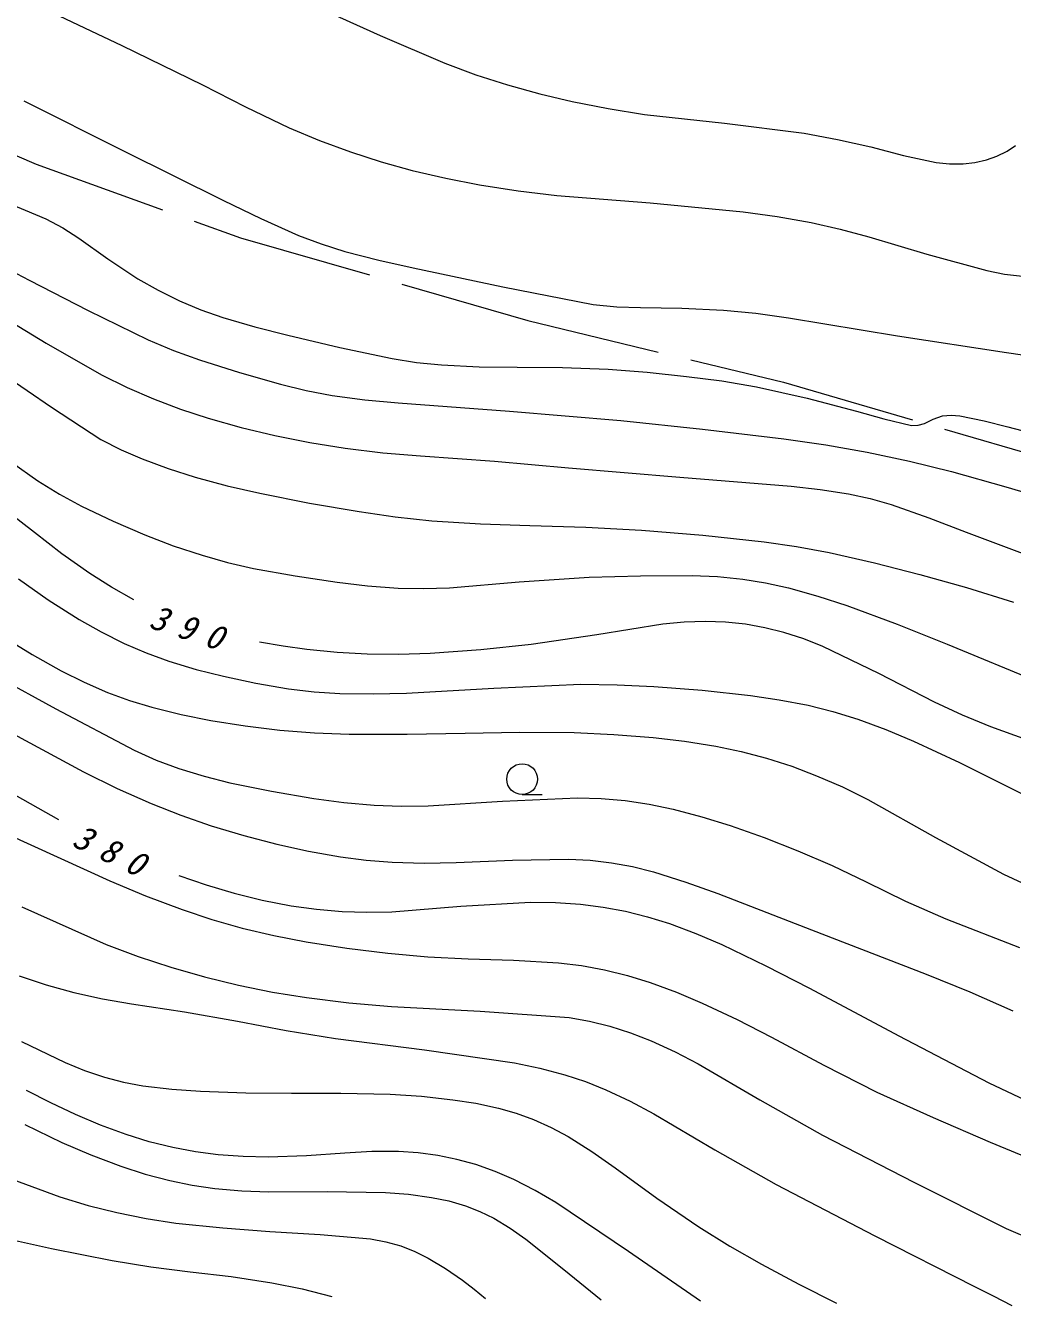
# Model space of a CAD drawing. Units: millimetres, scale not verified. Extents: x 54896 to 694896, y 2341 to 362341.
# Drawn here: x 173564 to 217666, y 215139 to 272349 of the extents above; entities that cross this region are included whole.
import ezdxf

# ---------------------------------------------------------------- set-up
doc = ezdxf.new("R2010")
doc.units = ezdxf.units.MM
doc.header["$LTSCALE"] = 1000
doc.linetypes.add('DASHED', pattern=[7.5, 6, -1.5])
doc.layers.add('S-SUV', color=7, linetype='Continuous', lineweight=13)
doc.styles.add('ＭＳ ゴシック', font='')
doc.styles.get('ＭＳ ゴシック').set_extended_font_data('MS Gothic')

msp = doc.modelspace()

# ---------------------------------------------------------------- linework, layer by layer
at = {"layer": 'S-SUV'}
for p, q in [((174249, 273168), (177865, 271461)), ((186539, 273200), (189406, 271905)), ((189406, 271905), (192296, 270666)), ((177865, 271461), (181466, 269696)), ((192296, 270666), (193686, 270154)), ((193686, 270154), (195105, 269695)), ((181466, 269696), (183387, 268715)), ((195105, 269695), (196543, 269294)), ((173484, 268993), (177940, 266757)), ((196543, 269294), (197994, 268951)), ((197994, 268951), (199603, 268636)), ((183387, 268715), (185344, 267783)), ((199603, 268636), (201222, 268381)), ((201222, 268381), (204802, 267989)), ((185344, 267783), (186702, 267217)), ((204802, 267989), (208363, 267538)), ((186702, 267217), (188083, 266707)), ((208363, 267538), (209845, 267264)), ((209845, 267264), (211339, 266925)), ((177940, 266757), (182409, 264527)), ((188083, 266707), (189456, 266263)), ((211339, 266925), (212803, 266548)), ((216978, 266516), (217431, 266742)), ((217431, 266742), (217808, 266994)), ((189456, 266263), (190844, 265877)), ((212803, 266548), (214262, 266233)), ((214262, 266233), (214858, 266171)), ((214858, 266171), (215461, 266169)), ((215461, 266169), (215983, 266228)), ((215983, 266228), (216509, 266349)), ((216509, 266349), (216978, 266516)), ((190844, 265877), (192343, 265525)), ((192343, 265525), (193854, 265231)), ((193854, 265231), (195574, 264965)), ((195574, 264965), (197303, 264757)), ((172442, 264559), (174473, 263711)), ((182409, 264527), (184075, 263720)), ((197303, 264757), (201476, 264420)), ((201476, 264420), (205632, 264024)), ((205632, 264024), (207155, 263813)), ((207155, 263813), (208670, 263542)), ((174473, 263711), (175226, 263305)), ((175226, 263305), (175948, 262846)), ((184075, 263720), (185763, 262969)), ((208670, 263542), (209968, 263251)), ((209968, 263251), (211253, 262900)), ((175948, 262846), (177241, 261918)), ((185763, 262969), (186781, 262586)), ((211253, 262900), (213835, 262132)), ((186781, 262586), (187828, 262256)), ((187828, 262256), (189349, 261862)), ((213835, 262132), (216517, 261399)), ((171944, 261907), (173719, 260972)), ((177241, 261918), (178578, 261033)), ((189349, 261862), (190882, 261527)), ((190882, 261527), (194894, 260673)), ((173719, 260972), (176367, 259609)), ((178578, 261033), (179492, 260516)), ((216517, 261399), (217314, 261243)), ((217314, 261243), (218124, 261145)), ((179492, 260516), (180442, 260048)), ((194894, 260673), (198931, 259874)), ((180442, 260048), (181398, 259645)), ((198931, 259874), (199983, 259779)), ((199983, 259779), (201050, 259744)), ((201050, 259744), (202899, 259720)), ((172058, 259619), (174491, 258156)), ((176367, 259609), (179041, 258300)), ((181398, 259645), (182373, 259298)), ((182373, 259298), (183810, 258881)), ((202899, 259720), (204755, 259635)), ((204755, 259635), (206204, 259492)), ((206204, 259492), (207657, 259288)), ((207657, 259288), (212526, 258483)), ((183810, 258881), (185278, 258518)), ((174491, 258156), (176960, 256741)), ((179041, 258300), (180173, 257825)), ((185278, 258518), (187612, 257960)), ((212526, 258483), (217400, 257737)), ((180173, 257825), (181336, 257401)), ((187612, 257960), (189948, 257463)), ((189948, 257463), (191039, 257293)), ((217400, 257737), (219131, 257484)), ((181336, 257401), (183130, 256836)), ((191039, 257293), (192148, 257181)), ((192148, 257181), (193832, 257099)), ((193832, 257099), (195532, 257077)), ((195532, 257077), (197565, 257063)), ((197565, 257063), (199595, 256989)), ((199595, 256989), (201349, 256858)), ((172542, 256778), (174720, 255285)), ((176960, 256741), (178107, 256177)), ((183130, 256836), (184949, 256326)), ((184949, 256326), (186101, 256042)), ((201349, 256858), (203107, 256666)), ((203107, 256666), (204675, 256467)), ((204675, 256467), (206233, 256208)), ((178107, 256177), (179279, 255667)), ((186101, 256042), (187265, 255818)), ((187265, 255818), (188730, 255625)), ((206233, 256208), (208489, 255689)), ((174720, 255285), (176922, 253847)), ((179279, 255667), (180483, 255208)), ((180483, 255208), (181717, 254802)), ((188730, 255625), (190214, 255491)), ((190214, 255491), (195191, 255113)), ((208489, 255689), (210702, 255118)), ((181717, 254802), (183199, 254388)), ((195191, 255113), (200167, 254691)), ((200167, 254691), (203813, 254315)), ((210702, 255118), (211914, 254766)), ((211914, 254766), (213161, 254468)), ((213731, 254556), (214131, 254760)), ((214131, 254760), (214549, 254905)), ((214549, 254905), (214924, 254934)), ((214924, 254934), (215311, 254903)), ((215311, 254903), (216411, 254685)), ((216411, 254685), (217468, 254414)), ((183199, 254388), (184698, 254031)), ((184698, 254031), (186265, 253713)), ((203813, 254315), (207454, 253878)), ((213161, 254468), (213452, 254482)), ((213452, 254482), (213731, 254556)), ((217468, 254414), (218720, 254078)), ((176922, 253847), (177832, 253391)), ((186265, 253713), (187851, 253452)), ((187851, 253452), (189526, 253258)), ((207454, 253878), (209322, 253606)), ((209322, 253606), (211183, 253274)), ((177832, 253391), (178768, 252988)), ((178768, 252988), (179938, 252552)), ((189526, 253258), (191208, 253123)), ((191208, 253123), (194517, 252884)), ((194517, 252884), (197832, 252583)), ((211183, 253274), (213071, 252873)), ((213071, 252873), (214945, 252414)), ((172931, 252831), (174110, 251992)), ((179938, 252552), (181137, 252169)), ((197832, 252583), (202798, 252160)), ((214945, 252414), (217378, 251738)), ((174110, 251992), (175073, 251404)), ((181137, 252169), (182573, 251777)), ((182573, 251777), (184035, 251441)), ((202798, 252160), (207783, 251755)), ((207783, 251755), (209068, 251618)), ((217378, 251738), (219807, 251001)), ((175073, 251404), (176069, 250867)), ((184035, 251441), (186250, 251002)), ((209068, 251618), (210340, 251422)), ((210340, 251422), (211303, 251211)), ((211303, 251211), (212250, 250942)), ((173961, 249683), (172631, 250714)), ((176069, 250867), (177472, 250195)), ((186250, 251002), (188476, 250622)), ((188476, 250622), (190087, 250390)), ((212250, 250942), (213928, 250352)), ((177472, 250195), (178897, 249579)), ((190087, 250390), (191714, 250218)), ((191714, 250218), (193898, 250082)), ((193898, 250082), (196096, 250005)), ((213928, 250352), (215599, 249702)), ((175188, 248742), (173961, 249683)), ((178897, 249579), (180159, 249097)), ((196096, 250005), (198596, 249929)), ((198596, 249929), (201088, 249792)), ((201088, 249792), (203824, 249566)), ((203824, 249566), (206568, 249279)), ((215599, 249702), (220270, 247952)), ((180159, 249097), (181450, 248669)), ((206568, 249279), (208022, 249070)), ((208022, 249070), (209474, 248799)), ((176439, 247858), (175188, 248742)), ((181450, 248669), (182584, 248349)), ((182584, 248349), (183743, 248084)), ((209474, 248799), (211500, 248339)), ((211500, 248339), (213523, 247817)), ((177408, 247241), (176439, 247858)), ((183743, 248084), (185612, 247749)), ((185612, 247749), (187495, 247473)), ((198745, 247687), (201045, 247759)), ((201045, 247759), (203351, 247771)), ((203351, 247771), (204480, 247720)), ((204480, 247720), (205612, 247609)), ((213523, 247817), (215620, 247226)), ((173241, 247614), (174579, 246685)), ((178398, 246682), (177408, 247241)), ((187495, 247473), (188846, 247305)), ((188846, 247305), (190208, 247197)), ((190208, 247197), (191353, 247180)), ((191353, 247180), (192510, 247222)), ((192510, 247222), (195623, 247484)), ((195623, 247484), (198745, 247687)), ((205612, 247609), (206637, 247442)), ((206637, 247442), (207661, 247213)), ((207661, 247213), (208964, 246849)), ((215620, 247226), (217709, 246574)), ((174579, 246685), (175951, 245806)), ((208964, 246849), (210261, 246424)), ((210261, 246424), (212512, 245588)), ((175951, 245806), (176945, 245245)), ((202039, 245599), (199100, 245108)), ((202995, 245687), (202039, 245599)), ((203947, 245715), (202995, 245687)), ((204851, 245679), (203947, 245715)), ((205742, 245585), (204851, 245679)), ((206602, 245435), (205742, 245585)), ((207447, 245226), (206602, 245435)), ((212512, 245588), (214747, 244693)), ((172574, 245027), (173851, 244241)), ((176945, 245245), (177976, 244732)), ((199100, 245108), (196154, 244676)), ((208339, 244939), (207447, 245226)), ((209200, 244599), (208339, 244939)), ((177976, 244732), (178958, 244307)), ((178958, 244307), (179970, 243936)), ((185072, 244602), (184017, 244789)), ((186134, 244454), (185072, 244602)), ((187487, 244320), (186134, 244454)), ((188834, 244246), (187487, 244320)), ((193910, 244450), (191650, 244284)), ((196154, 244676), (193910, 244450)), ((211701, 243380), (209200, 244599)), ((214747, 244693), (219358, 242793)), ((173851, 244241), (175160, 243506)), ((179970, 243936), (181184, 243569)), ((190242, 244235), (188834, 244246)), ((191650, 244284), (190242, 244235)), ((171457, 243702), (174915, 241806)), ((175160, 243506), (176178, 242994)), ((181184, 243569), (182416, 243260)), ((182416, 243260), (183857, 242953)), ((214182, 242105), (211701, 243380)), ((176178, 242994), (177229, 242532)), ((183857, 242953), (185315, 242704)), ((185315, 242704), (186455, 242571)), ((186455, 242571), (187611, 242497)), ((190590, 242506), (194485, 242735)), ((194485, 242735), (198383, 242904)), ((198383, 242904), (200008, 242887)), ((200008, 242887), (201643, 242808)), ((201643, 242808), (203797, 242637)), ((203797, 242637), (205960, 242404)), ((177229, 242532), (178204, 242176)), ((178204, 242176), (179209, 241874)), ((187611, 242497), (189100, 242471)), ((189100, 242471), (190590, 242506)), ((205960, 242404), (207247, 242215)), ((207247, 242215), (208532, 241964)), ((215430, 241523), (214182, 242105)), ((174915, 241806), (178417, 239954)), ((179209, 241874), (180522, 241553)), ((180522, 241553), (181849, 241290)), ((208532, 241964), (209646, 241682)), ((209646, 241682), (210754, 241339)), ((216699, 240997), (215430, 241523)), ((172457, 240985), (176153, 238989)), ((181849, 241290), (183382, 241045)), ((183382, 241045), (184930, 240858)), ((184930, 240858), (186474, 240740)), ((210754, 241339), (212014, 240881)), ((212014, 240881), (213253, 240366)), ((218318, 240420), (216699, 240997)), ((186474, 240740), (188032, 240681)), ((188032, 240681), (190620, 240673)), ((190620, 240673), (193216, 240726)), ((193216, 240726), (195642, 240765)), ((195642, 240765), (198080, 240744)), ((198080, 240744), (199847, 240664)), ((199847, 240664), (201613, 240524)), ((201613, 240524), (203014, 240362)), ((203014, 240362), (204407, 240140)), ((213253, 240366), (215297, 239410)), ((178417, 239954), (179402, 239519)), ((204407, 240140), (205541, 239903)), ((205541, 239903), (206670, 239604)), ((179402, 239519), (180418, 239136)), ((206670, 239604), (207802, 239240)), ((207802, 239240), (208915, 238819)), ((215297, 239410), (217324, 238395)), ((176153, 238989), (177651, 238253)), ((180418, 239136), (181542, 238790)), ((181542, 238790), (182686, 238501)), ((208915, 238819), (210070, 238315)), ((172852, 238095), (175042, 236862)), ((177651, 238253), (179183, 237568)), ((182686, 238501), (184554, 238120)), ((184554, 238120), (186445, 237797)), ((210070, 238315), (211200, 237757)), ((217324, 238395), (220202, 236955)), ((179183, 237568), (180503, 237048)), ((186445, 237797), (187785, 237618)), ((187785, 237618), (189138, 237498)), ((189138, 237498), (190343, 237456)), ((190343, 237456), (191560, 237474)), ((191560, 237474), (194884, 237684)), ((194884, 237684), (198224, 237835)), ((195756, 237976), (196652, 237976)), ((198224, 237835), (199291, 237801)), ((199291, 237801), (200354, 237707)), ((200354, 237707), (201431, 237545)), ((201431, 237545), (202509, 237321)), ((211200, 237757), (214225, 236060)), ((180503, 237048), (181854, 236581)), ((202509, 237321), (203791, 236986)), ((203791, 236986), (205056, 236592)), ((181854, 236581), (183311, 236143)), ((205056, 236592), (206577, 236058)), ((172783, 236193), (177324, 234115)), ((183311, 236143), (184786, 235762)), ((184786, 235762), (186206, 235446)), ((206577, 236058), (208083, 235466)), ((214225, 236060), (217276, 234416)), ((186206, 235446), (187636, 235190)), ((187636, 235190), (188786, 235041)), ((208083, 235466), (209611, 234800)), ((188786, 235041), (189950, 234951)), ((189950, 234951), (191376, 234914)), ((191376, 234914), (192804, 234938)), ((192804, 234938), (195319, 235046)), ((195319, 235046), (197834, 235093)), ((197834, 235093), (198789, 235042)), ((198789, 235042), (199746, 234930)), ((199746, 234930), (200694, 234752)), ((200694, 234752), (201633, 234515)), ((209611, 234800), (211125, 234075)), ((177324, 234115), (178930, 233447)), ((180415, 234355), (181633, 233933)), ((201633, 234515), (203077, 234059)), ((203077, 234059), (204503, 233546)), ((211125, 234075), (212895, 233216)), ((217276, 234416), (219868, 233210)), ((178930, 233447), (180558, 232834)), ((181633, 233933), (182879, 233565)), ((182879, 233565), (184142, 233259)), ((204503, 233546), (209147, 231746)), ((173401, 232949), (177166, 231277)), ((184142, 233259), (185433, 233008)), ((185433, 233008), (186564, 232848)), ((186564, 232848), (187711, 232746)), ((189938, 232735), (193020, 232982)), ((193020, 232982), (196131, 233171)), ((196131, 233171), (197246, 233153)), ((197246, 233153), (198366, 233074)), ((198366, 233074), (199378, 232945)), ((199378, 232945), (200378, 232757)), ((212895, 233216), (214688, 232413)), ((180558, 232834), (181887, 232393)), ((181887, 232393), (183241, 232007)), ((187711, 232746), (188821, 232711)), ((188821, 232711), (189938, 232735)), ((200378, 232757), (201363, 232512)), ((201363, 232512), (202344, 232207)), ((214688, 232413), (217977, 231137)), ((183241, 232007), (184661, 231668)), ((202344, 232207), (203516, 231769)), ((203516, 231769), (204678, 231270)), ((209147, 231746), (213809, 229951)), ((177166, 231277), (178598, 230740)), ((184661, 231668), (186103, 231386)), ((186103, 231386), (187921, 231105)), ((204678, 231270), (206654, 230322)), ((178598, 230740), (180061, 230256)), ((187921, 231105), (189756, 230882)), ((189756, 230882), (191539, 230727)), ((191539, 230727), (193341, 230632)), ((193341, 230632), (195366, 230571)), ((195366, 230571), (197381, 230451)), ((180061, 230256), (181562, 229826)), ((197381, 230451), (198408, 230326)), ((198408, 230326), (199437, 230139)), ((199437, 230139), (200465, 229886)), ((206654, 230322), (208606, 229319)), ((173277, 229866), (174482, 229466)), ((174482, 229466), (175713, 229122)), ((181562, 229826), (183086, 229452)), ((183086, 229452), (184595, 229145)), ((200465, 229886), (201480, 229574)), ((201480, 229574), (202650, 229146)), ((213809, 229951), (215759, 229154)), ((175713, 229122), (176998, 228839)), ((184595, 229145), (186114, 228898)), ((186114, 228898), (188008, 228669)), ((202650, 229146), (203808, 228657)), ((208606, 229319), (212592, 227182)), ((215759, 229154), (217686, 228302)), ((176998, 228839), (178296, 228614)), ((178296, 228614), (180671, 228263)), ((188008, 228669), (189915, 228499)), ((189915, 228499), (193877, 228285)), ((193877, 228285), (197855, 228008)), ((203808, 228657), (205366, 227920)), ((180671, 228263), (183035, 227852)), ((183035, 227852), (185213, 227435)), ((197855, 228008), (198768, 227845)), ((198768, 227845), (199669, 227622)), ((205366, 227920), (206893, 227131)), ((185213, 227435), (187408, 227076)), ((199669, 227622), (200603, 227323)), ((200603, 227323), (201529, 226964)), ((206893, 227131), (209233, 225878)), ((212592, 227182), (216618, 225092)), ((173387, 226942), (175327, 225999)), ((187408, 227076), (191396, 226558)), ((191396, 226558), (195413, 225976)), ((201529, 226964), (202589, 226481)), ((175327, 225999), (176197, 225640)), ((202589, 226481), (203620, 225945)), ((176197, 225640), (177093, 225335)), ((195413, 225976), (196542, 225741)), ((196542, 225741), (197661, 225447)), ((197661, 225447), (198586, 225142)), ((203620, 225945), (206382, 224322)), ((209233, 225878), (211602, 224677)), ((177093, 225335), (177943, 225117)), ((177943, 225117), (178809, 224957)), ((178809, 224957), (180094, 224805)), ((198586, 225142), (199498, 224778)), ((216618, 225092), (218758, 224078)), ((174691, 224189), (173604, 224747)), ((180094, 224805), (181383, 224712)), ((181383, 224712), (183407, 224638)), ((183407, 224638), (185443, 224624)), ((185443, 224624), (187653, 224631)), ((187653, 224631), (189860, 224577)), ((189860, 224577), (191256, 224486)), ((191256, 224486), (192662, 224333)), ((192662, 224333), (193686, 224177)), ((199498, 224778), (200578, 224268)), ((200578, 224268), (201645, 223697)), ((206382, 224322), (209176, 222751)), ((211602, 224677), (214122, 223534)), ((175794, 223667), (174691, 224189)), ((193686, 224177), (194697, 223962)), ((194697, 223962), (195495, 223735)), ((195495, 223735), (196270, 223451)), ((201645, 223697), (204367, 222094)), ((173525, 223225), (175189, 222423)), ((176917, 223190), (175794, 223667)), ((178054, 222773), (176917, 223190)), ((196270, 223451), (197047, 223097)), ((214122, 223534), (216677, 222442)), ((179087, 222455), (178054, 222773)), ((197047, 223097), (197808, 222682)), ((197808, 222682), (198867, 222014)), ((209176, 222751), (213260, 220644)), ((175189, 222423), (176484, 221869)), ((180138, 222195), (179087, 222455)), ((181152, 222005), (180138, 222195)), ((182174, 221875), (181152, 222005)), ((189041, 222013), (187832, 221948)), ((190237, 222018), (189041, 222013)), ((191113, 221962), (190237, 222018)), ((198867, 222014), (199907, 221287)), ((204367, 222094), (207108, 220550)), ((216677, 222442), (218734, 221582)), ((176484, 221869), (177814, 221366)), ((183288, 221789), (182174, 221875)), ((184406, 221763), (183288, 221789)), ((186120, 221825), (184406, 221763)), ((187832, 221948), (186120, 221825)), ((191985, 221846), (191113, 221962)), ((192839, 221668), (191985, 221846)), ((193681, 221432), (192839, 221668)), ((194543, 221125), (193681, 221432)), ((171689, 221239), (175094, 219988)), ((177814, 221366), (178902, 221013)), ((178902, 221013), (180005, 220719)), ((195380, 220764), (194543, 221125)), ((199907, 221287), (201772, 219938)), ((180005, 220719), (181012, 220512)), ((181012, 220512), (182029, 220366)), ((182029, 220366), (183222, 220262)), ((183222, 220262), (184432, 220218)), ((196340, 220272), (195380, 220764)), ((197262, 219733), (196340, 220272)), ((207108, 220550), (211525, 218251)), ((213260, 220644), (217385, 218583)), ((175094, 219988), (176355, 219609)), ((184432, 220218), (187045, 220234)), ((187045, 220234), (189647, 220190)), ((189647, 220190), (190681, 220110)), ((190681, 220110), (191712, 219969)), ((191712, 219969), (192480, 219807)), ((192480, 219807), (193228, 219588)), ((200513, 217551), (197262, 219733)), ((201772, 219938), (203657, 218648)), ((176355, 219609), (177643, 219285)), ((177643, 219285), (178946, 219024)), ((193228, 219588), (193867, 219340)), ((193867, 219340), (194489, 219033)), ((178946, 219024), (180272, 218820)), ((180272, 218820), (182381, 218603)), ((182381, 218603), (184487, 218447)), ((194489, 219033), (195222, 218591)), ((195222, 218591), (195928, 218095)), ((203657, 218648), (205039, 217791)), ((217385, 218583), (218709, 218011)), ((172037, 218271), (174723, 217680)), ((184487, 218447), (186724, 218310)), ((186724, 218310), (188973, 218112)), ((188973, 218112), (189661, 217985)), ((189661, 217985), (190341, 217798)), ((195928, 218095), (197616, 216743)), ((211525, 218251), (215978, 215984)), ((174723, 217680), (177430, 217147)), ((190341, 217798), (190961, 217556)), ((190961, 217556), (191561, 217258)), ((203721, 215325), (200513, 217551)), ((205039, 217791), (206454, 216983)), ((177430, 217147), (179165, 216867)), ((179165, 216867), (180922, 216645)), ((191561, 217258), (192335, 216790)), ((206454, 216983), (208121, 216095)), ((180922, 216645), (182749, 216429)), ((182749, 216429), (184575, 216152)), ((192335, 216790), (193084, 216267)), ((193084, 216267), (193608, 215867)), ((197616, 216743), (199288, 215384)), ((184575, 216152), (185920, 215873)), ((185920, 215873), (187255, 215544)), ((193608, 215867), (194121, 215453)), ((208121, 216095), (209803, 215243)), ((215978, 215984), (216808, 215564)), ((216808, 215564), (217647, 215139))]:
    msp.add_line(p, q, dxfattribs=at)
at = {"layer": 'S-SUV', "linetype": 'DASHED'}
for p, q in [((168742, 268429), (174034, 266149)), ((174034, 266149), (183167, 262862)), ((183167, 262862), (196008, 259164)), ((196008, 259164), (207438, 256407)), ((207438, 256407), (221019, 252441))]:
    msp.add_line(p, q, dxfattribs=at)
at = {"layer": 'S-SUV'}
msp.add_circle((195756, 238664), 688, dxfattribs=at)

# ---------------------------------------------------------------- texts
at = {"layer": 'S-SUV', "char_height": 1100, "attachment_point": 7, "style": 'ＭＳ ゴシック'}
for s, insert, rotation in [('\\T1.73;\\Q15;390', (179009, 245435), 341.9), ('\\T1.73;\\Q15;380', (175560, 235692), 334.7)]:
    msp.add_mtext(s, dxfattribs=dict(at, insert=insert, rotation=rotation))

doc.saveas('drawing.dxf')
